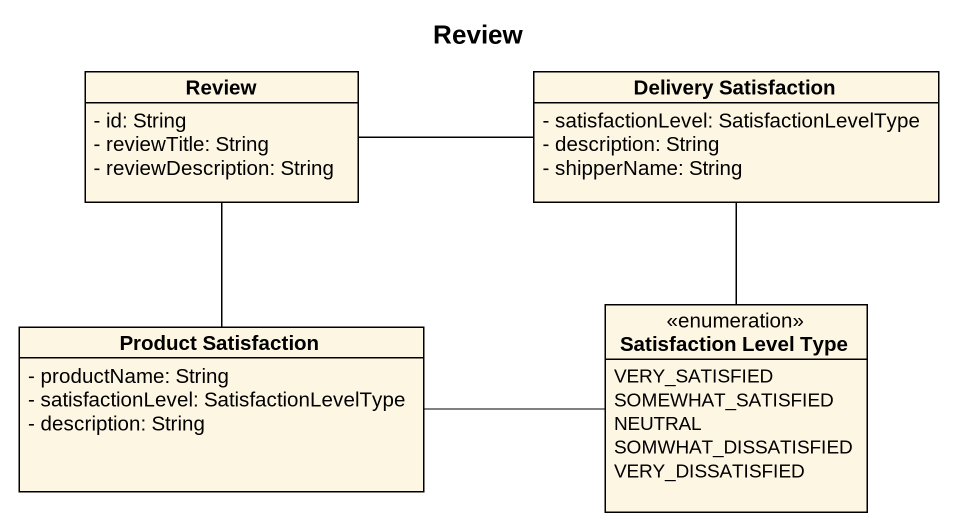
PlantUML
@startuml
title Review
hide circle
hide empty members
skinparam classAttributeIconSize 0
class Review {
  - id: String
  - reviewTitle: String
  - reviewDescription: String
}
class "Delivery Satisfaction" as Delivery_Satisfaction {
  - satisfactionLevel: SatisfactionLevelType
  - description: String
  - shipperName: String
}
class "Product Satisfaction" as Product_Satisfaction {
  - productName: String
  - satisfactionLevel: SatisfactionLevelType
  - description: String
}
enum "Satisfaction Level Type" as Satisfaction_Level_Type {
  VERY_SATISFIED
  SOMEWHAT_SATISFIED
  NEUTRAL
  SOMWHAT_DISSATISFIED
  VERY_DISSATISFIED
}
Review -right- Delivery_Satisfaction
Review -- Product_Satisfaction
Delivery_Satisfaction -- Satisfaction_Level_Type
Product_Satisfaction -right- Satisfaction_Level_Type
@enduml
